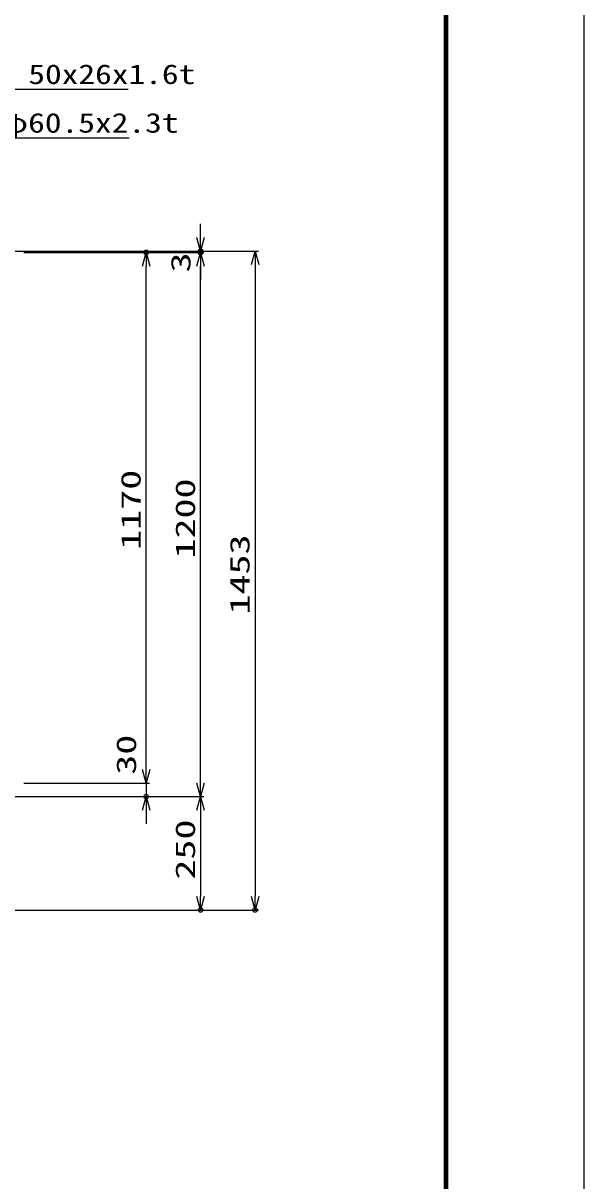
# Model space of a CAD drawing. Units: millimetres, scale not verified. Extents: x -4455 to 4455, y -3150 to 3150.
# Drawn here: x 3220 to 4455, y -1822 to 730 of the extents above; entities that cross this region are included whole.
import ezdxf
from ezdxf.enums import TextEntityAlignment as Align

# ---------------------------------------------------------------- set-up
doc = ezdxf.new("R2010")
doc.units = ezdxf.units.MM
doc.header["$LTSCALE"] = 20
doc.header["$PDMODE"] = 32
doc.header["$PDSIZE"] = 10
doc.linetypes.add('USER2', pattern=[0.375, 0.25, -0.125])
doc.layers.add('0-0_0', color=3, linetype='USER2', lineweight=25)
doc.layers.add('0-2_寸法線', color=4, linetype='Continuous', lineweight=25)
doc.layers.add('0-3_DEFPOINTS', color=7, linetype='Continuous')
doc.styles.add('ＭＳ ゴシック', font='')
doc.styles.get('ＭＳ ゴシック').set_extended_font_data('MS Gothic')

# ---------------------------------------------------------------- blocks, each defined once
blk = doc.blocks.new('_Open30')
at = {"layer": '0-0_0', "color": 4, "linetype": 'Continuous'}
blk.add_line((0, 0), (-20, 0), dxfattribs=at)
blk.add_lwpolyline([(-20, 5.36), (0, 0), (-20, -5.36)], dxfattribs=at)

msp = doc.modelspace()

# ---------------------------------------------------------------- linework, layer by layer
at = {"layer": '0-0_0', "linetype": 'Continuous'}
msp.add_lwpolyline([(-4454.83, 3150.14), (4455.17, 3150.14), (4455.17, -3149.86), (-4454.83, -3149.86)], close=True, dxfattribs=at)
at = {"layer": '0-0_0', "color": 7, "linetype": 'Continuous'}
for points in [[(-4154.83, 2962.64), (4155.17, 2962.64), (4155.17, -2962.36), (-4154.83, -2962.36)], [(-4152.96, 2960.77), (4153.29, 2960.77), (4153.29, -2960.48), (-4152.96, -2960.48)], [(-4151.08, 2958.89), (4151.42, 2958.89), (4151.42, -2958.61), (-4151.08, -2958.61)], [(-4149.21, 2957.02), (4149.54, 2957.02), (4149.54, -2956.73), (-4149.21, -2956.73)], [(-4147.33, 2955.14), (4147.67, 2955.14), (4147.67, -2954.86), (-4147.33, -2954.86)]]:
    msp.add_lwpolyline(points, close=True, dxfattribs=at)
at = {"layer": '0-2_寸法線'}
for p, q in [((3611.05, 257.76), (3611.05, 287.76)), ((2743.27, 227.76), (3738.55, 227.76)), ((2743.27, 227.76), (3618.55, 227.76)), ((3221.52, 224.76), (3498.58, 224.76)), ((3221.52, 224.76), (3618.55, 224.76)), ((3221.52, 224.76), (3618.55, 224.76)), ((3611.05, 224.76), (3611.05, 227.76)), ((3491.08, -915.24), (3491.08, 194.76)), ((3611.05, -945.24), (3611.05, 194.76)), ((3611.05, 194.76), (3611.05, 164.76)), ((3731.05, 197.76), (3731.05, -1195.24)), ((3491.08, -915.24), (3491.08, -885.24)), ((3221.52, -945.24), (3498.58, -945.24)), ((3221.52, -945.24), (3498.58, -945.24)), ((3491.08, -945.24), (3491.08, -975.24)), ((2836.47, -975.24), (3618.55, -975.24)), ((2836.47, -975.24), (3498.58, -975.24)), ((2836.47, -975.24), (3618.55, -975.24)), ((3491.08, -1005.24), (3491.08, -1035.24)), ((3611.05, -1005.24), (3611.05, -1195.24)), ((2741.77, -1225.24), (3738.55, -1225.24)), ((2741.77, -1225.24), (3618.55, -1225.24))]:
    msp.add_line(p, q, dxfattribs=at)
for points in [[(3451.46, 583.83), (2893.25, 583.83), (2632.02, 129.99)], [(3453.88, 476.57), (2984.25, 476.57), (2735.27, 43.34)]]:
    msp.add_lwpolyline(points, dxfattribs=at)
at = {"layer": '0-3_DEFPOINTS'}
for p in [(3491.08, 224.76), (3611.05, 227.76), (3611.05, 224.76), (3491.08, -975.24), (3611.05, -1225.24), (3731.05, -1225.24)]:
    msp.add_point(p, dxfattribs=at)

# ---------------------------------------------------------------- block references
at = {"layer": '0-2_寸法線', "xscale": 1.5, "yscale": 1.5}
for p, rotation in [((3611.05, 227.76), 270), ((3491.08, 224.76), 90), ((3611.05, 224.76), 90), ((3611.05, 224.76), 90), ((3731.05, 227.76), 90), ((3491.08, -945.24), 270), ((3491.08, -945.24), 270), ((3611.05, -975.24), 270), ((3491.08, -975.24), 90), ((3611.05, -975.24), 90), ((3611.05, -1225.24), 270), ((3731.05, -1225.24), 270)]:
    msp.add_blockref('_Open30', p, dxfattribs=dict(at, rotation=rotation))

# ---------------------------------------------------------------- texts
at = {"layer": '0-2_寸法線', "color": 2, "style": 'ＭＳ ゴシック', "width": 1.25}
for s, height, p in [('門扉縦枠 50x26x1.6t', 43.26, (2899.75, 583)), ('門柱 φ60.5x2.3t', 43.3, (2990.75, 475.75))]:
    msp.add_text(s, height=height, dxfattribs=at).set_placement(p, align=Align.BOTTOM_LEFT)
at = {"layer": '0-2_寸法線', "color": 2, "style": 'ＭＳ ゴシック', "width": 1.5}
for s, p in [('3', (3601.87, 180.69)), ('1170', (3491.91, -430.96)), ('1200', (3611.87, -450.24)), ('1453', (3731.87, -573.74)), ('30', (3481.91, -926.86)), ('250', (3611.87, -1158.1))]:
    msp.add_text(s, height=43.26, rotation=90, dxfattribs=at).set_placement(p, align=Align.BOTTOM_LEFT)

doc.saveas('drawing.dxf')
